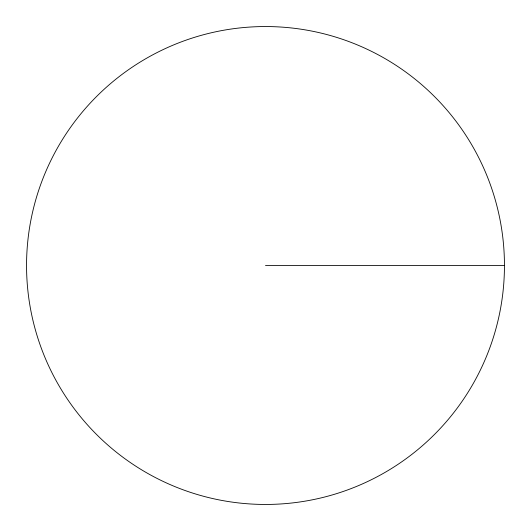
<?xml version="1.0" encoding="UTF-8"?>
<svg xmlns="http://www.w3.org/2000/svg" width="531" height="531" viewBox="0 0 531 531"><rect width="100%" height="100%" fill="white"/><g stroke="black" fill="none" stroke-linecap="round" stroke-linejoin="round"><path stroke-width="0.8" d="M265.5 265.5L504.45 265.5A238.95 238.95 0 0 1 146.025 472.437A238.95 238.95 0 0 1 146.025 58.563A238.95 238.95 0 0 1 504.45 265.5"/></g></svg>
